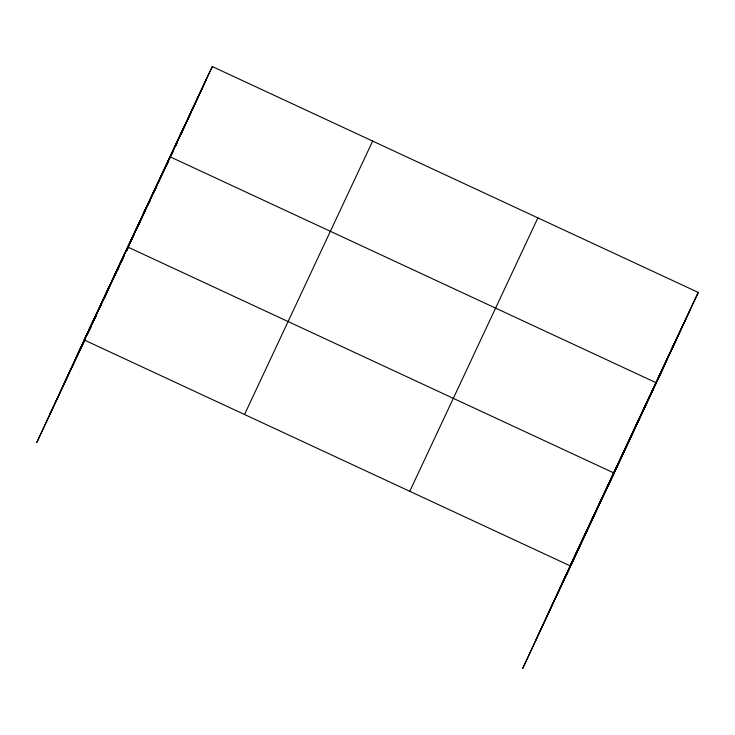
<?xml version="1.0" encoding="UTF-8"?>
<svg xmlns="http://www.w3.org/2000/svg" width="735" height="735" viewBox="0 0 735 735"><rect width="100%" height="100%" fill="white"/><g stroke="black" fill="none" stroke-linecap="round" stroke-linejoin="round"><path stroke-width="1.1" d="M90.387 326.671L36.75 442.571L84.957 339.699M88.586 330.768L96.607 313.395M94.806 317.483L109.056 286.834M121.505 260.273L107.255 290.931L204.256 83.919M80.308 349.612L84.957 339.561M86.813 335.546L90.984 326.505M112.74 279.438L93.308 321.48L96.101 315.535M113.199 278.436L133.77 234.107M131.776 238.59L145.842 208.327M143.858 212.81L157.924 182.546M123.985 256.368L121.201 262.358M126.301 251.352L129.094 245.325M130.022 243.313L134.193 234.272L130.012 243.156M139.411 222.971L136.067 230.22L145.346 210.43M140.376 220.904L170.005 156.766L655.969 382.659M168.021 161.25L182.087 130.995M180.103 135.47L194.169 105.215M192.175 109.699L206.25 79.435M166.726 165.145L168.122 162.132M171.374 155.094L173.23 151.079M175.546 146.054L177.401 142.039L175.546 145.989M180.736 134.817L184.09 127.578M184.568 126.539L191.265 112.051L185.22 124.941M191.725 111.04L212.286 66.545L698.25 292.429L522.714 668.455L576.35 552.564M574.549 556.652L588.799 526.003M586.999 530.091L601.248 499.442M566.272 575.496L613.688 472.881L127.725 246.997M611.704 477.364L625.77 447.1M623.785 451.584L637.851 421.32M635.867 425.804L649.933 395.54M608.552 485.275L662.014 369.769M660.021 374.253L674.087 343.989M672.102 348.473L686.168 318.209M212.286 66.545L84.167 339.956L570.13 565.84L698.25 292.429M76.137 357.329L106.777 291.951M63.136 385.462L112.74 279.612M113.208 278.62L124.353 254.825M124.821 253.832L136.903 228.052M137.362 227.06L167.102 163.602M167.562 162.61L184.761 125.924M49.75 414.439L85.646 337.824M87.566 333.736L90.919 326.588M99.354 308.59L101.209 304.621M103.534 299.669L105.39 295.7M105.849 294.707L117.003 270.912M117.471 269.92L118.859 266.952M119.796 264.967L123.048 258.022M126.301 251.085L129.084 245.132M147.671 205.478L150.454 199.525M153.707 192.588L156.959 185.643M157.887 183.667L159.752 179.698M160.212 178.706L168.113 161.847M169.041 159.872L173.221 150.941M89.606 329.785L90.993 326.809M94.714 318.871L96.11 315.903M99.822 307.965L101.219 304.997M104.471 298.052L106.795 293.1M117.481 270.287L118.877 267.319M126.31 251.453L128.166 247.484M138.851 224.68L140.247 221.713M143.959 213.775L145.355 210.798M149.076 202.869L150.464 199.892M155.113 189.979L156.041 187.995M244.535 414.494L372.654 141.083M409.762 491.302L537.882 217.891M562.1 583.213L690.22 309.802M549.1 611.345L677.229 337.935M535.714 640.323L663.834 366.912M92.849 322.481L91.921 324.493L92.831 322.5"/></g></svg>
